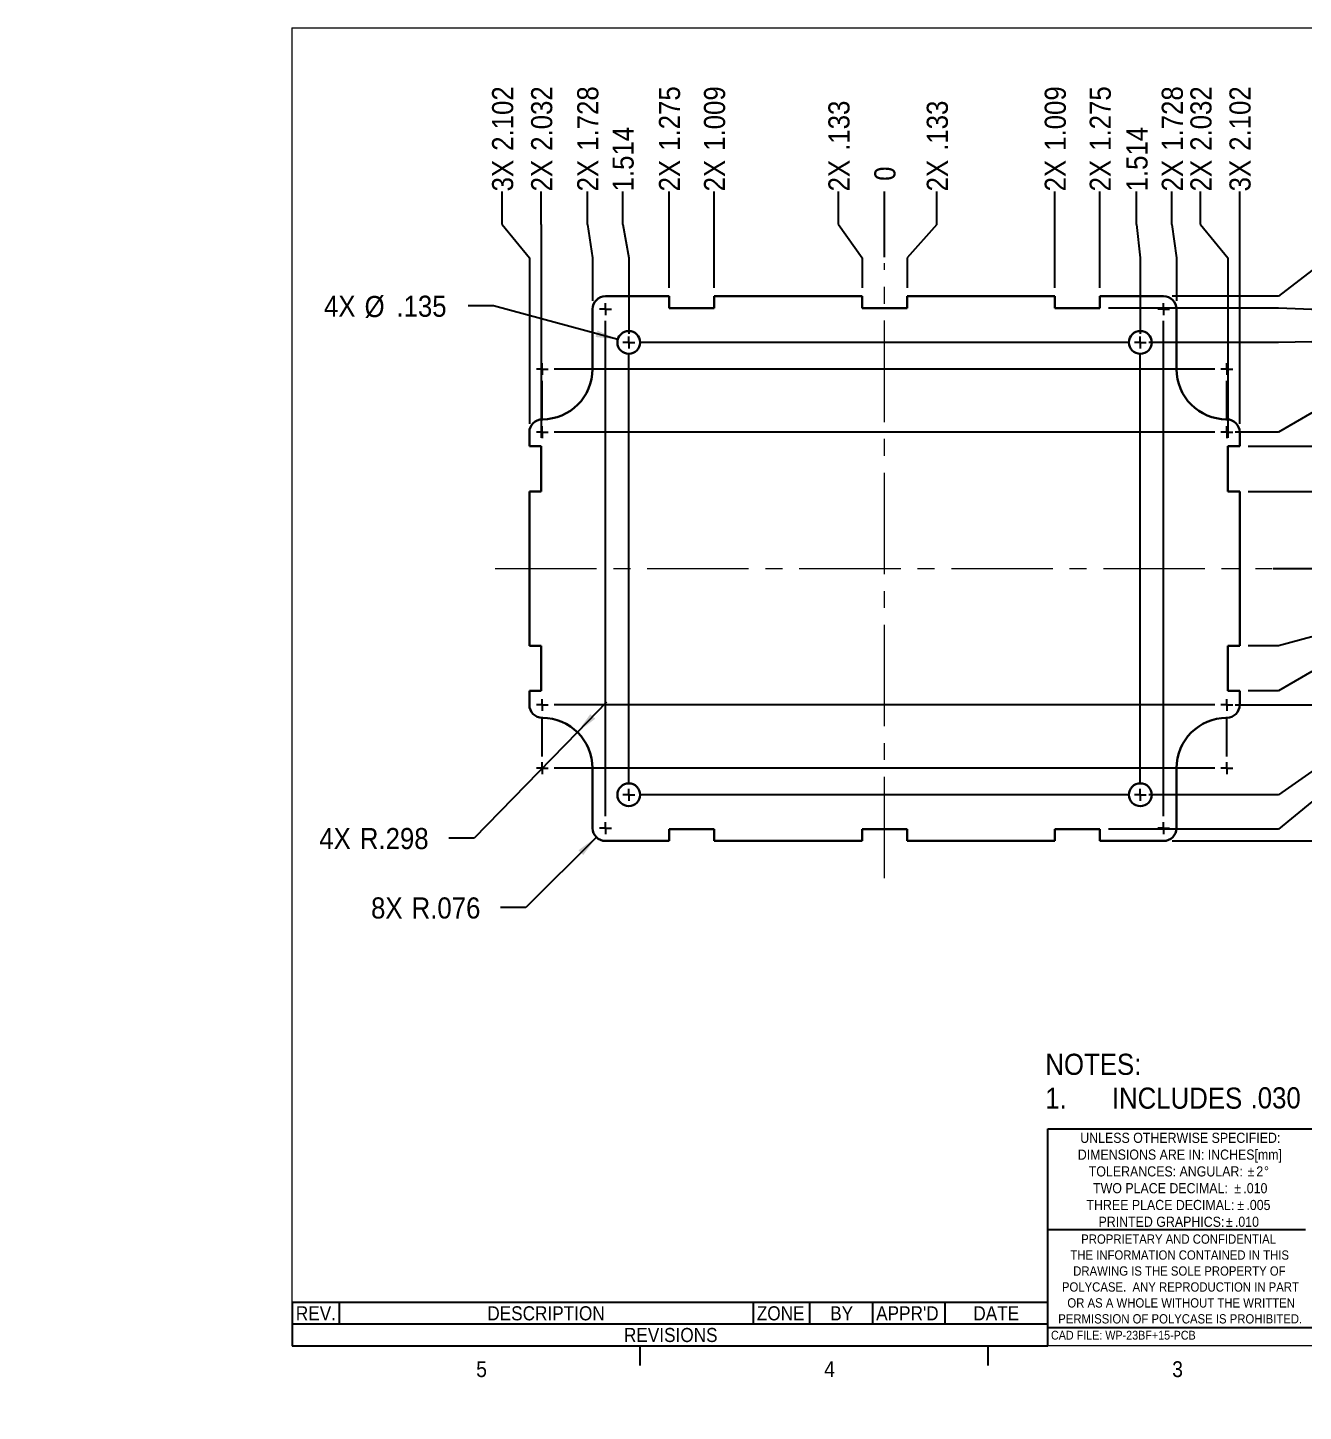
# Model space of a CAD drawing. Header units: inches. Extents: x -1.2 to 10.8, y 0 to 8.2.
# Drawn here: x -1.23 to 6.32, y 0 to 8.19 of the extents above; entities that cross this region are included whole.
import ezdxf

# ---------------------------------------------------------------- set-up
doc = ezdxf.new("R2010")
doc.units = ezdxf.units.IN
doc.header["$MEASUREMENT"] = 0
doc.linetypes.add('SLD-Center', pattern=[0.75, 0.6, -0.05, 0.05, -0.05])
doc.linetypes.add('SLD-Solid', pattern=[0])
doc.layers.add('FORMAT', color=7, linetype='SLD-Solid')
doc.layers.add('SLD-0', color=7, linetype='SLD-Solid')
doc.styles.add('SLDTEXTSTYLE1', font='GOTHIC.TTF', dxfattribs={"width": 0.913})
doc.dimstyles.new('SLDDIMSTYLE0', dxfattribs={"dimtxt": 0.125, "dimasz": 0.13, "dimexe": 0, "dimexo": 0.0625, "dimgap": 0.03125, "dimtad": 0, "dimtih": 1, "dimtoh": 1, "dimdec": 0, "dimrnd": 1e-09, "dimzin": 12, "dimdsep": 46, "dimtxsty": 'SLDTEXTSTYLE1', "dimblk1": 'NONE', "dimblk2": 'NONE', "dimsah": 1, "dimcen": 0.09, "dimadec": 0, "dimazin": 3, "dimtfac": 1, "dimtdec": 0, "dimtofl": 0, "dimtmove": 0, "dimatfit": 3, "dimldrblk": 'NONE', "dimfxl": 0, "dimfrac": 2, "dimtolj": 1, "dimtzin": 12, "dimarcsym": 0})
doc.dimstyles.new('SLDDIMSTYLE1', dxfattribs={"dimtxt": 0.125, "dimasz": 0.13, "dimexe": 0, "dimexo": 0.0625, "dimgap": 0.03125, "dimtad": 0, "dimtih": 1, "dimtoh": 1, "dimdec": 3, "dimrnd": 1e-09, "dimzin": 12, "dimdsep": 46, "dimtxsty": 'SLDTEXTSTYLE1', "dimblk1": 'NONE', "dimblk2": 'NONE', "dimsah": 1, "dimcen": 0.09, "dimadec": 0, "dimazin": 3, "dimtfac": 1, "dimtdec": 3, "dimtofl": 0, "dimtmove": 0, "dimatfit": 3, "dimldrblk": 'NONE', "dimfxl": 0, "dimfrac": 2, "dimtolj": 1, "dimtzin": 12, "dimarcsym": 0})
doc.dimstyles.new('SLDDIMSTYLE2', dxfattribs={"dimtxt": 0.125, "dimasz": 0.13, "dimexe": 0, "dimexo": 0.0625, "dimgap": 0.03125, "dimtad": 0, "dimtih": 1, "dimtoh": 1, "dimdec": 3, "dimrnd": 1e-09, "dimzin": 12, "dimdsep": 46, "dimtxsty": 'SLDTEXTSTYLE1', "dimsah": 1, "dimcen": 0, "dimadec": 0, "dimazin": 3, "dimtfac": 1, "dimtdec": 3, "dimtofl": 0, "dimtmove": 0, "dimatfit": 3, "dimfxl": 0, "dimfrac": 2, "dimtolj": 1, "dimtzin": 12, "dimarcsym": 0})
doc.dimstyles.new('SLDDIMSTYLE3', dxfattribs={"dimtxt": 0.125, "dimasz": 0.13, "dimexe": 0, "dimexo": 0.0625, "dimgap": 0.03125, "dimtad": 0, "dimtih": 1, "dimtoh": 1, "dimdec": 3, "dimrnd": 1e-09, "dimzin": 12, "dimdsep": 46, "dimtxsty": 'SLDTEXTSTYLE1', "dimsah": 1, "dimcen": 0, "dimadec": 0, "dimazin": 3, "dimtfac": 1, "dimtdec": 3, "dimtofl": 0, "dimtmove": 0, "dimatfit": 3, "dimfxl": 0, "dimfrac": 2, "dimtolj": 1, "dimtzin": 12, "dimarcsym": 0})
doc.dimstyles.new('SLDDIMSTYLE4', dxfattribs={"dimtxt": 0.125, "dimasz": 0.13, "dimexe": 0, "dimexo": 0.0625, "dimgap": 0.03125, "dimtad": 0, "dimtih": 1, "dimtoh": 1, "dimdec": 3, "dimrnd": 1e-09, "dimzin": 12, "dimdsep": 46, "dimtxsty": 'SLDTEXTSTYLE1', "dimsah": 1, "dimcen": 0, "dimadec": 0, "dimazin": 3, "dimtfac": 1, "dimtdec": 3, "dimtofl": 0, "dimtmove": 1, "dimatfit": 3, "dimfxl": 0, "dimfrac": 2, "dimtolj": 1, "dimtzin": 12, "dimarcsym": 0})

# ---------------------------------------------------------------- blocks, each defined once
blk = doc.blocks.new('SW_NOTE_1')
at = {"layer": 'SLD-0', "color": 0, "char_height": 0.125, "attachment_point": 1, "style": 'SLDTEXTSTYLE1'}
for s, insert in [('NOTES:  ', (0, 0.1597)), ('1.', (0, -0.0407)), ('INCLUDES', (0.3937, -0.0407)), (' .030 ', (1.1725, -0.0388)), ('CLEARANCE FROM INTERIOR OF WP-23BF*15', (1.5881, -0.0407))]:
    blk.add_mtext(s, dxfattribs=dict(at, insert=insert))
blk = doc.blocks.new('SW_NOTE_2')
at = {"layer": 'FORMAT', "color": 0, "char_height": 0.055, "attachment_point": 2, "style": 'SLDTEXTSTYLE1'}
for s, insert in [('PROPRIETARY AND CONFIDENTIAL', (0.5827, 0.0703)), ('THE INFORMATION CONTAINED IN THIS', (0.5892, -0.0241)), ('DRAWING IS THE SOLE PROPERTY OF', (0.5875, -0.1185)), ('POLYCASE.  ANY REPRODUCTION IN PART ', (0.5935, -0.2129)), ('OR AS A WHOLE WITHOUT THE WRITTEN ', (0.5977, -0.3072)), ('PERMISSION OF POLYCASE IS PROHIBITED.', (0.5923, -0.4016))]:
    blk.add_mtext(s, dxfattribs=dict(at, insert=insert))
blk = doc.blocks.new('SW_NOTE_4')
at = {"layer": 'FORMAT', "color": 0, "char_height": 0.06, "attachment_point": 2, "style": 'SLDTEXTSTYLE1'}
for s, insert in [('UNLESS OTHERWISE SPECIFIED:', (0.5672, 0.0766)), ('DIMENSIONS ARE IN: INCHES[mm]', (0.5648, -0.0227)), ('TOLERANCES: ANGULAR: ', (0.4813, -0.1221)), ('%%p', (0.9859, -0.1221)), ('2', (1.0375, -0.1221)), ('%%d', (1.0774, -0.1221)), ('TWO PLACE DECIMAL: ', (0.4497, -0.2215)), ('%%p', (0.9066, -0.2215)), ('.010', (1.0116, -0.2215)), ('THREE PLACE DECIMAL: ', (0.4493, -0.3208)), ('.005', (1.0297, -0.3208)), ('%%p', (0.9248, -0.3208)), ('PRINTED GRAPHICS: ', (0.4556, -0.4202)), ('%%p', (0.8567, -0.4202)), ('.010', (0.9616, -0.4202))]:
    blk.add_mtext(s, dxfattribs=dict(at, insert=insert))
blk = doc.blocks.new('SW_TABLEANNOTATION_0')
at = {"layer": 'SLD-0', "color": 0}
for p, q in [((0, 0), (0, -0.2566)), ((4.4719, 0), (0, 0)), ((0.2775, 0), (0.2775, -0.1269)), ((2.7288, 0), (2.7288, -0.1269)), ((3.0624, 0), (3.0624, -0.1269)), ((3.4352, 0), (3.4352, -0.1269)), ((3.8628, 0), (3.8628, -0.1269)), ((4.4719, -0.2566), (4.4719, 0)), ((0, -0.1269), (4.4719, -0.1269)), ((0, -0.2566), (4.4719, -0.2566))]:
    blk.add_line(p, q, dxfattribs=at)
at = {"layer": 'SLD-0', "color": 0, "attachment_point": 1, "style": 'SLDTEXTSTYLE1'}
for s, insert, char_height in [('REV.', (0.0209, -0.023), 0.08333), ('DESCRIPTION', (1.1543, -0.023), 0.083333), ('ZONE', (2.7497, -0.023), 0.08333), ('BY', (3.1841, -0.023), 0.08333), ("APPR'D", (3.4561, -0.023), 0.08333), ('DATE', (4.0314, -0.023), 0.08333), ('REVISIONS', (1.9634, -0.1513), 0.08333)]:
    blk.add_mtext(s, dxfattribs=dict(at, insert=insert, char_height=char_height))
blk = doc.blocks.new('*D11')
at = {"layer": 'SLD-0'}
blk.add_line((3.8392, 6.834), (3.8392, 7.2232), dxfattribs=at)
at = {"layer": 'SLD-0', "insert": (3.7788, 7.2857), "char_height": 0.125, "attachment_point": 1, "rotation": 90, "style": 'SLDTEXTSTYLE1'}
blk.add_mtext('0', dxfattribs=at)
blk = doc.blocks.new('_NONE')
blk = doc.blocks.new('*D12')
at = {"layer": 'SLD-0'}
for p, q in [((5.3315, 7.0264), (5.3315, 7.2232)), ((5.3315, 7.0264), (5.3532, 6.8295)), ((5.3532, 6.8295), (5.3532, 6.3794))]:
    blk.add_line(p, q, dxfattribs=at)
at = {"layer": 'SLD-0', "insert": (5.2711, 7.2232, -0.0273), "char_height": 0.125, "attachment_point": 1, "rotation": 90, "style": 'SLDTEXTSTYLE1'}
blk.add_mtext('1.514', dxfattribs=at)
blk = doc.blocks.new('*D13')
at = {"layer": 'SLD-0'}
for p, q in [((2.2895, 7.0264), (2.2895, 7.2232)), ((2.2895, 7.0264), (2.3253, 6.8295)), ((2.3253, 6.8295), (2.3253, 6.3794))]:
    blk.add_line(p, q, dxfattribs=at)
at = {"layer": 'SLD-0', "insert": (2.2291, 7.2232, -0.0273), "char_height": 0.125, "attachment_point": 1, "rotation": 90, "style": 'SLDTEXTSTYLE1'}
blk.add_mtext('1.514', dxfattribs=at)
blk = doc.blocks.new('*D14')
at = {"layer": 'SLD-0'}
for p, q in [((1.5764, 7.0264), (1.5764, 7.2232)), ((1.5764, 7.0264), (1.7371, 6.8295)), ((1.7371, 6.8295), (1.7371, 5.848))]:
    blk.add_line(p, q, dxfattribs=at)
at = {"layer": 'SLD-0', "char_height": 0.125, "attachment_point": 1, "rotation": 90, "style": 'SLDTEXTSTYLE1'}
for s, insert in [('2.102', (1.5159, 7.4633, -0.0273)), ('3X ', (1.5159, 7.2232, -0.0273))]:
    blk.add_mtext(s, dxfattribs=dict(at, insert=insert))
blk = doc.blocks.new('*D15')
at = {"layer": 'SLD-0'}
for p, q in [((1.8076, 7.0264), (1.8076, 7.2232)), ((1.8076, 7.0264), (1.8074, 6.8295)), ((1.8074, 6.8295), (1.8074, 5.7647))]:
    blk.add_line(p, q, dxfattribs=at)
at = {"layer": 'SLD-0', "char_height": 0.125, "attachment_point": 1, "rotation": 90, "style": 'SLDTEXTSTYLE1'}
for s, insert in [('2.032', (1.7471, 7.4633, -0.0273)), ('2X ', (1.7471, 7.2232, -0.0273))]:
    blk.add_mtext(s, dxfattribs=dict(at, insert=insert))
blk = doc.blocks.new('*D16')
at = {"layer": 'SLD-0'}
for p, q in [((2.0805, 7.0264), (2.0805, 7.2232)), ((2.0805, 7.0264), (2.1111, 6.8295)), ((2.1111, 6.8295), (2.1111, 6.5764))]:
    blk.add_line(p, q, dxfattribs=at)
at = {"layer": 'SLD-0', "char_height": 0.125, "attachment_point": 1, "rotation": 90, "style": 'SLDTEXTSTYLE1'}
for s, insert in [('1.728', (2.0201, 7.4633, -0.0273)), ('2X ', (2.0201, 7.2232, -0.0273))]:
    blk.add_mtext(s, dxfattribs=dict(at, insert=insert))
blk = doc.blocks.new('*D17')
at = {"layer": 'SLD-0'}
blk.add_line((2.5643, 6.6526), (2.5643, 7.2232), dxfattribs=at)
at = {"layer": 'SLD-0', "char_height": 0.125, "attachment_point": 1, "rotation": 90, "style": 'SLDTEXTSTYLE1'}
for s, insert in [('1.275', (2.5038, 7.4633, -0.0273)), ('2X ', (2.5038, 7.2232, -0.0273))]:
    blk.add_mtext(s, dxfattribs=dict(at, insert=insert))
blk = doc.blocks.new('*D18')
at = {"layer": 'SLD-0'}
blk.add_line((2.8307, 6.6526), (2.8307, 7.2232), dxfattribs=at)
at = {"layer": 'SLD-0', "char_height": 0.125, "attachment_point": 1, "rotation": 90, "style": 'SLDTEXTSTYLE1'}
for s, insert in [('1.009', (2.7703, 7.4633, -0.0273)), ('2X ', (2.7703, 7.2232, -0.0273))]:
    blk.add_mtext(s, dxfattribs=dict(at, insert=insert))
blk = doc.blocks.new('*D19')
at = {"layer": 'SLD-0'}
for p, q in [((3.5674, 7.0264), (3.5674, 7.2232)), ((3.5674, 7.0264), (3.706, 6.8295)), ((3.706, 6.8295), (3.706, 6.6526))]:
    blk.add_line(p, q, dxfattribs=at)
at = {"layer": 'SLD-0', "char_height": 0.125, "attachment_point": 1, "rotation": 90, "style": 'SLDTEXTSTYLE1'}
for s, insert in [('.133', (3.5069, 7.4633, -0.0273)), ('2X ', (3.5069, 7.2232, -0.0273))]:
    blk.add_mtext(s, dxfattribs=dict(at, insert=insert))
blk = doc.blocks.new('*D20')
at = {"layer": 'SLD-0'}
for p, q in [((4.1495, 7.0264), (4.1495, 7.2232)), ((4.1495, 7.0264), (3.9725, 6.8295)), ((3.9725, 6.8295), (3.9725, 6.6526))]:
    blk.add_line(p, q, dxfattribs=at)
at = {"layer": 'SLD-0', "char_height": 0.125, "attachment_point": 1, "rotation": 90, "style": 'SLDTEXTSTYLE1'}
for s, insert in [('.133', (4.0891, 7.4633, -0.0273)), ('2X ', (4.0891, 7.2232, -0.0273))]:
    blk.add_mtext(s, dxfattribs=dict(at, insert=insert))
blk = doc.blocks.new('*D21')
at = {"layer": 'SLD-0'}
blk.add_line((4.8477, 6.6526), (4.8477, 7.2232), dxfattribs=at)
at = {"layer": 'SLD-0', "char_height": 0.125, "attachment_point": 1, "rotation": 90, "style": 'SLDTEXTSTYLE1'}
for s, insert in [('1.009', (4.7873, 7.4633, -0.0273)), ('2X ', (4.7873, 7.2232, -0.0273))]:
    blk.add_mtext(s, dxfattribs=dict(at, insert=insert))
blk = doc.blocks.new('*D22')
at = {"layer": 'SLD-0'}
blk.add_line((5.1142, 6.6526), (5.1142, 7.2232), dxfattribs=at)
at = {"layer": 'SLD-0', "char_height": 0.125, "attachment_point": 1, "rotation": 90, "style": 'SLDTEXTSTYLE1'}
for s, insert in [('1.275', (5.0537, 7.4633, -0.0273)), ('2X ', (5.0537, 7.2232, -0.0273))]:
    blk.add_mtext(s, dxfattribs=dict(at, insert=insert))
blk = doc.blocks.new('*D23')
at = {"layer": 'SLD-0'}
for p, q in [((5.5405, 7.0264), (5.5405, 7.2232)), ((5.5405, 7.0264), (5.5674, 6.8295)), ((5.5674, 6.8295), (5.5674, 6.5764))]:
    blk.add_line(p, q, dxfattribs=at)
at = {"layer": 'SLD-0', "char_height": 0.125, "attachment_point": 1, "rotation": 90, "style": 'SLDTEXTSTYLE1'}
for s, insert in [('1.728', (5.4801, 7.4633, -0.0273)), ('2X ', (5.4801, 7.2232, -0.0273))]:
    blk.add_mtext(s, dxfattribs=dict(at, insert=insert))
blk = doc.blocks.new('*D24')
at = {"layer": 'SLD-0'}
blk.add_line((5.9414, 5.848), (5.9414, 7.2232), dxfattribs=at)
at = {"layer": 'SLD-0', "char_height": 0.125, "attachment_point": 1, "rotation": 90, "style": 'SLDTEXTSTYLE1'}
for s, insert in [('2.102', (5.8809, 7.4633, -0.0273)), ('3X ', (5.8809, 7.2232, -0.0273))]:
    blk.add_mtext(s, dxfattribs=dict(at, insert=insert))
blk = doc.blocks.new('*D25')
at = {"layer": 'SLD-0'}
for p, q in [((5.7102, 7.0264), (5.7102, 7.2232)), ((5.7102, 7.0264), (5.871, 6.8295)), ((5.871, 6.8295), (5.871, 5.7647))]:
    blk.add_line(p, q, dxfattribs=at)
at = {"layer": 'SLD-0', "char_height": 0.125, "attachment_point": 1, "rotation": 90, "style": 'SLDTEXTSTYLE1'}
for s, insert in [('2.032', (5.6497, 7.4633, -0.0273)), ('2X ', (5.6497, 7.2232, -0.0273))]:
    blk.add_mtext(s, dxfattribs=dict(at, insert=insert))
blk = doc.blocks.new('*D26')
at = {"layer": 'SLD-0'}
blk.add_line((6.1397, 4.9909), (6.5645, 4.9909), dxfattribs=at)
at = {"layer": 'SLD-0', "insert": (6.627, 5.0514), "char_height": 0.125, "attachment_point": 1, "style": 'SLDTEXTSTYLE1'}
blk.add_mtext('0', dxfattribs=at)
blk = doc.blocks.new('*D27')
at = {"layer": 'SLD-0'}
for p, q in [((6.3677, 3.7896), (6.1708, 3.6525)), ((6.3677, 3.7896), (6.5645, 3.7896)), ((6.1708, 3.6525), (5.4032, 3.6525))]:
    blk.add_line(p, q, dxfattribs=at)
at = {"layer": 'SLD-0', "insert": (6.5645, 3.85, -0.0273), "char_height": 0.125, "attachment_point": 1, "style": 'SLDTEXTSTYLE1'}
blk.add_mtext('1.338', dxfattribs=at)
blk = doc.blocks.new('*D28')
at = {"layer": 'SLD-0'}
for p, q in [((6.1708, 6.3294), (5.4032, 6.3294)), ((6.3677, 6.3336), (6.1708, 6.3294)), ((6.3677, 6.3336), (6.5645, 6.3336))]:
    blk.add_line(p, q, dxfattribs=at)
at = {"layer": 'SLD-0', "insert": (6.5645, 6.3941, -0.0273), "char_height": 0.125, "attachment_point": 1, "style": 'SLDTEXTSTYLE1'}
blk.add_mtext('1.338', dxfattribs=at)
blk = doc.blocks.new('*D29')
at = {"layer": 'SLD-0'}
blk.add_line((5.5412, 3.3793), (6.5645, 3.3793), dxfattribs=at)
at = {"layer": 'SLD-0', "char_height": 0.125, "attachment_point": 1, "style": 'SLDTEXTSTYLE1'}
for s, insert in [('4X ', (6.5645, 3.4397, -0.0273)), ('1.612', (6.8046, 3.4397, -0.0273))]:
    blk.add_mtext(s, dxfattribs=dict(at, insert=insert))
blk = doc.blocks.new('*D30')
at = {"layer": 'SLD-0'}
for p, q in [((6.3677, 3.6105), (6.1708, 3.4496)), ((6.3677, 3.6105), (6.5645, 3.6105)), ((6.1708, 3.4496), (5.1642, 3.4496))]:
    blk.add_line(p, q, dxfattribs=at)
at = {"layer": 'SLD-0', "char_height": 0.125, "attachment_point": 1, "style": 'SLDTEXTSTYLE1'}
for s, insert in [('3X ', (6.5645, 3.6709, -0.0273)), ('1.541', (6.8046, 3.6709, -0.0273))]:
    blk.add_mtext(s, dxfattribs=dict(at, insert=insert))
blk = doc.blocks.new('*D31')
at = {"layer": 'SLD-0'}
blk.add_line((5.9152, 4.1839), (6.5645, 4.1839), dxfattribs=at)
at = {"layer": 'SLD-0', "insert": (6.5645, 4.2444, -0.0273), "char_height": 0.125, "attachment_point": 1, "style": 'SLDTEXTSTYLE1'}
blk.add_mtext('.807', dxfattribs=at)
blk = doc.blocks.new('*D32')
at = {"layer": 'SLD-0'}
for p, q in [((6.3677, 5.9125), (6.1708, 5.798)), ((6.3677, 5.9125), (6.5645, 5.9125)), ((6.1708, 5.798), (5.9152, 5.798))]:
    blk.add_line(p, q, dxfattribs=at)
at = {"layer": 'SLD-0', "insert": (6.5645, 5.9729, -0.0273), "char_height": 0.125, "attachment_point": 1, "style": 'SLDTEXTSTYLE1'}
blk.add_mtext('.807', dxfattribs=at)
blk = doc.blocks.new('*D33')
at = {"layer": 'SLD-0'}
for p, q in [((6.3677, 4.3817), (6.1708, 4.2672)), ((6.3677, 4.3817), (6.5645, 4.3817)), ((6.1708, 4.2672), (5.9914, 4.2672))]:
    blk.add_line(p, q, dxfattribs=at)
at = {"layer": 'SLD-0', "char_height": 0.125, "attachment_point": 1, "style": 'SLDTEXTSTYLE1'}
for s, insert in [('2X ', (6.5645, 4.4422, -0.0273)), ('.724', (6.8046, 4.4422, -0.0273))]:
    blk.add_mtext(s, dxfattribs=dict(at, insert=insert))
blk = doc.blocks.new('*D34')
at = {"layer": 'SLD-0'}
for p, q in [((6.3677, 4.5864), (6.1708, 4.5337)), ((6.3677, 4.5864), (6.5645, 4.5864)), ((6.1708, 4.5337), (5.9914, 4.5337))]:
    blk.add_line(p, q, dxfattribs=at)
at = {"layer": 'SLD-0', "char_height": 0.125, "attachment_point": 1, "style": 'SLDTEXTSTYLE1'}
for s, insert in [('2X ', (6.5645, 4.6469, -0.0273)), ('.457', (6.8046, 4.6469, -0.0273))]:
    blk.add_mtext(s, dxfattribs=dict(at, insert=insert))
blk = doc.blocks.new('*D35')
at = {"layer": 'SLD-0'}
blk.add_line((5.9914, 5.4482), (6.5645, 5.4482), dxfattribs=at)
at = {"layer": 'SLD-0', "char_height": 0.125, "attachment_point": 1, "style": 'SLDTEXTSTYLE1'}
for s, insert in [('2X ', (6.5645, 5.5087, -0.0273)), ('.457', (6.8046, 5.5087, -0.0273))]:
    blk.add_mtext(s, dxfattribs=dict(at, insert=insert))
blk = doc.blocks.new('*D36')
at = {"layer": 'SLD-0'}
blk.add_line((5.9914, 5.7147), (6.5645, 5.7147), dxfattribs=at)
at = {"layer": 'SLD-0', "char_height": 0.125, "attachment_point": 1, "style": 'SLDTEXTSTYLE1'}
for s, insert in [('2X ', (6.5645, 5.7751, -0.0273)), ('.724', (6.8046, 5.7751, -0.0273))]:
    blk.add_mtext(s, dxfattribs=dict(at, insert=insert))
blk = doc.blocks.new('*D37')
at = {"layer": 'SLD-0'}
for p, q in [((6.3677, 6.755), (6.1708, 6.6026)), ((6.3677, 6.755), (6.5645, 6.755)), ((6.1708, 6.6026), (5.5412, 6.6026))]:
    blk.add_line(p, q, dxfattribs=at)
at = {"layer": 'SLD-0', "char_height": 0.125, "attachment_point": 1, "style": 'SLDTEXTSTYLE1'}
for s, insert in [('4X ', (6.5645, 6.8155, -0.0273)), ('1.612', (6.8046, 6.8155, -0.0273))]:
    blk.add_mtext(s, dxfattribs=dict(at, insert=insert))
blk = doc.blocks.new('*D38')
at = {"layer": 'SLD-0'}
for p, q in [((6.1708, 6.5323), (5.1642, 6.5323)), ((6.3677, 6.5239), (6.1708, 6.5323)), ((6.3677, 6.5239), (6.5645, 6.5239))]:
    blk.add_line(p, q, dxfattribs=at)
at = {"layer": 'SLD-0', "char_height": 0.125, "attachment_point": 1, "style": 'SLDTEXTSTYLE1'}
for s, insert in [('3X ', (6.5645, 6.5843, -0.0273)), ('1.541', (6.8046, 6.5843, -0.0273))]:
    blk.add_mtext(s, dxfattribs=dict(at, insert=insert))
blk = doc.blocks.new('*D39')
at = {"layer": 'SLD-0'}
for p, q in [((1.5245, 6.5452), (1.3745, 6.5452)), ((2.2601, 6.3469), (1.5245, 6.5452))]:
    blk.add_line(p, q, dxfattribs=at)
blk.add_solid([(2.2601, 6.3469), (2.1398, 6.4001), (2.1294, 6.3615)], dxfattribs=at)
at = {"layer": 'SLD-0', "char_height": 0.125, "attachment_point": 1, "style": 'SLDTEXTSTYLE1'}
for s, insert in [('4X ', (0.5211, 6.6062, -0.0273)), ('%%c', (0.7612, 6.6043, -0.0273)), ('.135', (0.9497, 6.6062, -0.0273))]:
    blk.add_mtext(s, dxfattribs=dict(at, insert=insert))
blk = doc.blocks.new('*D40')
at = {"layer": 'SLD-0'}
for p, q in [((2.1333, 3.4016), (1.7157, 2.9848)), ((1.7157, 2.9848), (1.5657, 2.9848))]:
    blk.add_line(p, q, dxfattribs=at)
blk.add_solid([(2.1333, 3.4016), (2.0272, 3.324), (2.0554, 3.2956)], dxfattribs=at)
at = {"layer": 'SLD-0', "char_height": 0.125, "attachment_point": 1, "style": 'SLDTEXTSTYLE1'}
for s, insert in [('8X ', (0.7996, 3.0452, -0.0273)), ('R.076', (1.0397, 3.0452, -0.0273))]:
    blk.add_mtext(s, dxfattribs=dict(at, insert=insert))
blk = doc.blocks.new('*D41')
at = {"layer": 'SLD-0'}
for p, q in [((2.0211, 4.0232), (2.1957, 4.2022)), ((2.0211, 4.0232), (1.4093, 3.3956)), ((1.4093, 3.3956), (1.2593, 3.3956))]:
    blk.add_line(p, q, dxfattribs=at)
blk.add_solid([(2.0211, 4.0232), (2.1262, 4.1023), (2.0976, 4.1302)], dxfattribs=at)
at = {"layer": 'SLD-0', "char_height": 0.125, "attachment_point": 1, "style": 'SLDTEXTSTYLE1'}
for s, insert in [('4X ', (0.4932, 3.4561, -0.0273)), ('R.298', (0.7333, 3.4561, -0.0273))]:
    blk.add_mtext(s, dxfattribs=dict(at, insert=insert))
blk = doc.blocks.new('SW_CENTERMARKSYMBOL_0')
at = {"layer": 'SLD-0', "color": 0}
for p, q in [((-0.138, 2.8739), (-0.173, 2.8739)), ((-0.138, 2.8739), (-0.138, 2.9089)), ((-0.138, 2.8739), (-0.138, 2.8389)), ((-0.138, 2.8739), (-0.103, 2.8739)), ((3.166, 2.8739), (3.131, 2.8739)), ((3.166, 2.8739), (3.166, 2.9089)), ((3.166, 2.8739), (3.166, 2.8389)), ((3.166, 2.8739), (3.201, 2.8739)), ((-0.138, -0.1271), (-0.138, 2.8039)), ((3.166, -0.1271), (3.166, 2.8039)), ((0, 2.6769), (0, 2.7119)), ((3.0279, 2.6769), (3.0279, 2.7119)), ((0, 2.6769), (-0.035, 2.6769)), ((0, 2.6769), (0, 2.6419)), ((0, 2.6769), (0.035, 2.6769)), ((2.9579, 2.6769), (0.07, 2.6769)), ((3.0279, 2.6769), (2.9929, 2.6769)), ((3.0279, 2.6769), (3.0279, 2.6419)), ((3.0279, 2.6769), (3.0629, 2.6769)), ((-0.512, 2.5195), (-0.512, 2.5545)), ((0, 0.07), (0, 2.6069)), ((3.0279, 0.07), (3.0279, 2.6069)), ((3.54, 2.5195), (3.54, 2.5545)), ((-0.512, 2.5195), (-0.547, 2.5195)), ((-0.512, 2.5195), (-0.512, 2.4845)), ((-0.512, 2.5195), (-0.477, 2.5195)), ((3.47, 2.5195), (-0.442, 2.5195)), ((3.54, 2.5195), (3.505, 2.5195)), ((3.54, 2.5195), (3.54, 2.4845)), ((3.54, 2.5195), (3.575, 2.5195)), ((-0.512, 2.2155), (-0.512, 2.4495)), ((3.54, 2.2155), (3.54, 2.4495)), ((-0.512, 2.1455), (-0.547, 2.1455)), ((-0.512, 2.1455), (-0.512, 2.1805)), ((-0.512, 2.1455), (-0.512, 2.1105)), ((-0.512, 2.1455), (-0.477, 2.1455)), ((3.47, 2.1455), (-0.442, 2.1455)), ((3.54, 2.1455), (3.505, 2.1455)), ((3.54, 2.1455), (3.54, 2.1805)), ((3.54, 2.1455), (3.54, 2.1105)), ((3.54, 2.1455), (3.575, 2.1455)), ((-0.512, 0.5314), (-0.547, 0.5314)), ((-0.512, 0.5314), (-0.512, 0.5664)), ((-0.512, 0.5314), (-0.512, 0.4964)), ((-0.512, 0.5314), (-0.477, 0.5314)), ((3.47, 0.5314), (-0.442, 0.5314)), ((3.54, 0.5314), (3.505, 0.5314)), ((3.54, 0.5314), (3.54, 0.5664)), ((3.54, 0.5314), (3.54, 0.4964)), ((3.54, 0.5314), (3.575, 0.5314)), ((-0.512, 0.2274), (-0.512, 0.4614)), ((3.54, 0.2274), (3.54, 0.4614)), ((-0.512, 0.1574), (-0.512, 0.1924)), ((3.54, 0.1574), (3.54, 0.1924)), ((-0.512, 0.1574), (-0.547, 0.1574)), ((-0.512, 0.1574), (-0.512, 0.1224)), ((-0.512, 0.1574), (-0.477, 0.1574)), ((3.47, 0.1574), (-0.442, 0.1574)), ((3.54, 0.1574), (3.505, 0.1574)), ((3.54, 0.1574), (3.54, 0.1224)), ((3.54, 0.1574), (3.575, 0.1574)), ((0, 0), (-0.035, 0)), ((0, 0), (0, 0.035)), ((0, 0), (0, -0.035)), ((0, 0), (0.035, 0)), ((2.9579, 0), (0.07, 0)), ((3.0279, 0), (2.9929, 0)), ((3.0279, 0), (3.0279, 0.035)), ((3.0279, 0), (3.0279, -0.035)), ((3.0279, 0), (3.0629, 0)), ((-0.138, -0.1971), (-0.138, -0.1621)), ((3.166, -0.1971), (3.166, -0.1621)), ((-0.138, -0.1971), (-0.173, -0.1971)), ((-0.138, -0.1971), (-0.138, -0.2321)), ((-0.138, -0.1971), (-0.103, -0.1971)), ((3.166, -0.1971), (3.131, -0.1971)), ((3.166, -0.1971), (3.166, -0.2321)), ((3.166, -0.1971), (3.201, -0.1971))]:
    blk.add_line(p, q, dxfattribs=at)

msp = doc.modelspace()

# ---------------------------------------------------------------- linework, layer by layer
at = {"color": 7, "linetype": 'SLD-Solid', "lineweight": 30}
for p, q in [((2.5643, 6.6026), (2.1872, 6.6026)), ((2.5643, 6.5323), (2.5643, 6.6026)), ((2.8307, 6.6026), (2.8307, 6.5323)), ((3.706, 6.6026), (2.8307, 6.6026)), ((3.706, 6.5323), (3.706, 6.6026)), ((3.9725, 6.6026), (3.9725, 6.5323)), ((4.8477, 6.6026), (3.9725, 6.6026)), ((4.8477, 6.5323), (4.8477, 6.6026)), ((5.1142, 6.6026), (5.1142, 6.5323)), ((5.4912, 6.6026), (5.1142, 6.6026)), ((2.1111, 6.5264), (2.1111, 6.172)), ((2.8307, 6.5323), (2.5643, 6.5323)), ((3.9725, 6.5323), (3.706, 6.5323)), ((5.1142, 6.5323), (4.8477, 6.5323)), ((5.5674, 6.172), (5.5674, 6.5264)), ((1.7371, 5.798), (1.7371, 5.7147)), ((5.9414, 5.7147), (5.9414, 5.798)), ((1.7371, 5.7147), (1.8074, 5.7147)), ((1.8074, 5.7147), (1.8074, 5.4482)), ((5.871, 5.7147), (5.9414, 5.7147)), ((5.871, 5.4482), (5.871, 5.7147)), ((1.7371, 5.4482), (1.7371, 4.5337)), ((1.8074, 5.4482), (1.7371, 5.4482)), ((5.9414, 5.4482), (5.871, 5.4482)), ((5.9414, 4.5337), (5.9414, 5.4482)), ((1.7371, 4.5337), (1.8074, 4.5337)), ((1.8074, 4.5337), (1.8074, 4.2672)), ((5.871, 4.5337), (5.9414, 4.5337)), ((5.871, 4.2672), (5.871, 4.5337)), ((1.7371, 4.2672), (1.7371, 4.1839)), ((1.8074, 4.2672), (1.7371, 4.2672)), ((5.9414, 4.2672), (5.871, 4.2672)), ((5.9414, 4.1839), (5.9414, 4.2672)), ((2.1111, 3.8099), (2.1111, 3.4554)), ((5.5674, 3.4554), (5.5674, 3.8099)), ((2.5643, 3.4496), (2.8307, 3.4496)), ((2.5643, 3.3793), (2.5643, 3.4496)), ((2.8307, 3.4496), (2.8307, 3.3793)), ((3.706, 3.4496), (3.9725, 3.4496)), ((3.706, 3.3793), (3.706, 3.4496)), ((3.9725, 3.4496), (3.9725, 3.3793)), ((4.8477, 3.4496), (5.1142, 3.4496)), ((4.8477, 3.3793), (4.8477, 3.4496)), ((5.1142, 3.4496), (5.1142, 3.3793)), ((2.1872, 3.3793), (2.5643, 3.3793)), ((2.8307, 3.3793), (3.706, 3.3793)), ((3.9725, 3.3793), (4.8477, 3.3793)), ((5.1142, 3.3793), (5.4912, 3.3793))]:
    msp.add_line(p, q, dxfattribs=at)
for centre in [(2.3253, 6.3294), (5.3532, 6.3294), (2.3253, 3.6525), (5.3532, 3.6525)]:
    msp.add_circle(centre, 0.0675, dxfattribs=at)
for centre, radius, start, end in [((2.1872, 6.5264), 0.0762, 90, 180), ((5.4912, 6.5264), 0.0762, 0, 90), ((1.8132, 6.172), 0.2978, 270, 0), ((5.8652, 6.172), 0.2978, 180, 270), ((1.8132, 5.798), 0.0762, 90, 180), ((5.8652, 5.798), 0.0762, 0, 90), ((1.8132, 4.1839), 0.0762, 180, 270), ((5.8652, 4.1839), 0.0762, 270, 0), ((1.8132, 3.8099), 0.2978, 0, 90), ((5.8652, 3.8099), 0.2978, 90, 180), ((2.1872, 3.4554), 0.0762, 180, 270), ((5.4912, 3.4554), 0.0762, 270, 0)]:
    msp.add_arc(centre, radius, start, end, dxfattribs=at)
at = {"layer": 'SLD-0', "color": 7, "lineweight": 15}
for p, q in [((0.3299, 8.1921), (10.6299, 8.1921)), ((0.3299, 8.1921), (0.3299, 0.3921)), ((10.6299, 0.3921), (0.3299, 0.3921))]:
    msp.add_line(p, q, dxfattribs=at)
at = {"layer": 'SLD-0', "linetype": 'SLD-Center', "lineweight": 0}
for p, q in [((3.8392, 3.1584), (3.8392, 6.7994)), ((1.5347, 4.9909), (6.1328, 4.9909))]:
    msp.add_line(p, q, dxfattribs=at)
at = {"layer": 'SLD-0', "color": 7}
for p, q in [((4.8053, 0.3921), (4.8053, 1.6753)), ((4.8053, 1.6753), (10.6299, 1.6753)), ((6.3313, 1.0781), (4.8053, 1.0781)), ((4.8053, 0.5), (7.8712, 0.5)), ((2.3899, 0.3921), (2.3899, 0.2752)), ((4.4499, 0.3921), (4.4499, 0.2752))]:
    msp.add_line(p, q, dxfattribs=at)

# ---------------------------------------------------------------- block references
at = {"layer": 'FORMAT', "color": 7}
for name, p in [('SW_NOTE_4', (5.0228, 1.5759)), ('SW_NOTE_2', (4.9971, 0.9804))]:
    msp.add_blockref(name, p, dxfattribs=at)
at = {"layer": 'SLD-0'}
for name, p in [('SW_CENTERMARKSYMBOL_0', (2.3253, 3.6525)), ('SW_NOTE_1', (4.7911, 1.9604)), ('SW_TABLEANNOTATION_0', (0.3334, 0.6487))]:
    msp.add_blockref(name, p, dxfattribs=at)

# ---------------------------------------------------------------- texts
at = {"layer": 'FORMAT', "color": 7, "attachment_point": 1, "style": 'SLDTEXTSTYLE1'}
for s, insert, char_height in [('CAD FILE: WP-23BF+15-PCB', (4.8245, 0.4804), 0.052083), ('3', (5.542, 0.3003), 0.0937)]:
    msp.add_mtext(s, dxfattribs=dict(at, insert=insert, char_height=char_height))
at = {"layer": 'FORMAT', "char_height": 0.0937, "attachment_point": 1, "style": 'SLDTEXTSTYLE1'}
for s, insert in [('5', (1.422, 0.3003)), ('4', (3.482, 0.3003))]:
    msp.add_mtext(s, dxfattribs=dict(at, insert=insert))

# ---------------------------------------------------------------- dimensions: what is measured, and where the dimension line sits
at = {"layer": 'SLD-0'}
for feature_location, offset, dtype, origin, text, picture, middle in [((1.7371, 5.798, -0.0273), (-0.1607, 1.4252), 1, (3.8392, 4.9909, -0.0273), '3X <>', '*D14', (2.6109, 0.0039)), ((1.8074, 5.7147, -0.0273), (0.0002, 1.5085), 1, (3.8392, 4.9909, -0.0273), '2X <>', '*D15', (2.6109, 0.0039)), ((2.1111, 6.5264, -0.0273), (-0.0305, 0.6968), 1, (3.8392, 4.9909, -0.0273), '2X <>', '*D16', (2.6109, 0.0039)), ((2.5643, 6.6026, -0.0273), (0, 0.6206), 1, (3.8392, 4.9909, -0.0273), '2X <>', '*D17', (2.6109, 0.0039)), ((2.830719, 6.60261, -0.027313), (0, 0.620616), 1, (3.839221, 4.990947, -0.027313), '2X <>', '*D18', (2.610925, 0.003937)), ((4.847724, 6.60261, -0.027313), (0, 0.620616), 1, (3.839221, 4.990947, -0.027313), '2X <>', '*D21', (2.610925, 0.003937)), ((5.1142, 6.6026, -0.0273), (0, 0.6206), 1, (3.8392, 4.9909, -0.0273), '2X <>', '*D22', (2.6109, 0.0039)), ((5.5674, 6.5264, -0.0273), (-0.0268, 0.6968), 1, (3.8392, 4.9909, -0.0273), '2X <>', '*D23', (2.6109, 0.0039)), ((5.9414, 5.798, -0.0273), (0, 1.4252), 1, (3.8392, 4.9909, -0.0273), '3X <>', '*D24', (2.6109, 0.0039)), ((5.871, 5.7147, -0.0273), (-0.1609, 1.5085), 1, (3.8392, 4.9909, -0.0273), '2X <>', '*D25', (2.6109, 0.0039)), ((3.706, 6.6026, -0.0273), (-0.1386, 0.6206), 1, (3.8392, 4.9909, -0.0273), '2X <>', '*D19', (2.5647, 0.0039)), ((3.9725, 6.6026, -0.0273), (0.1771, 0.6206), 1, (3.8392, 4.9909, -0.0273), '2X <>', '*D20', (2.5647, 0.0039)), ((5.4912, 6.6026, -0.0273), (1.0733, 0.1524), 0, (3.8392, 4.9909, -0.0273), '4X <>', '*D37', (2.1427, 0.0039)), ((5.1142, 6.5323, -0.0273), (1.4503, -0.0084), 0, (3.8392, 4.9909, -0.0273), '3X <>', '*D38', (1.9115, 0.0039)), ((5.9414, 5.7147, -0.0273), (0.6231, 0), 0, (3.8392, 4.9909, -0.0273), '2X <>', '*D36', (1.0562, 0.0039)), ((5.9414, 5.4482, -0.0273), (0.6231, 0), 0, (3.8392, 4.9909, -0.0273), '2X <>', '*D35', (0.7897, 0.0039)), ((5.4912, 3.3793, -0.0273), (1.0733, 0), 0, (3.8392, 4.9909, -0.0273), '4X <>', '*D29', (-1.233, 0.0039)), ((5.1142, 3.4496, -0.0273), (1.4503, 0.1609), 0, (3.8392, 4.9909, -0.0273), '3X <>', '*D30', (-1.0018, 0.0039)), ((5.9414, 4.2672, -0.0273), (0.6231, 0.1145), 0, (3.8392, 4.9909, -0.0273), '2X <>', '*D33', (-0.2768, 0.0039)), ((5.9414, 4.5337, -0.0273), (0.6231, 0.0528), 0, (3.8392, 4.9909, -0.0273), '2X <>', '*D34', (-0.072, 0.0039))]:
    dim = msp.add_ordinate_dim(feature_location=feature_location, offset=offset, dtype=dtype, origin=origin, text=text, dimstyle='SLDDIMSTYLE1', dxfattribs=at)
    dim.commit()
    dim.dimension.update_dxf_attribs({"geometry": picture, "text_midpoint": middle})
for feature_location, offset, dtype, origin, dimstyle, picture, middle in [((2.3253, 6.3294, -0.0273), (-0.0357, 0.8939), 1, (3.8392, 4.9909, -0.0273), 'SLDDIMSTYLE1', '*D13', (2.4909, 0.0039)), ((5.3532, 6.3294, -0.0273), (-0.0217, 0.8939), 1, (3.8392, 4.9909, -0.0273), 'SLDDIMSTYLE1', '*D12', (2.4909, 0.0039)), ((3.8392212783, 4.9909469645, -0.0273129921), (0, 2.2322794793), 1, (3.8392212783, 4.9909469645, -0.0273129921), 'SLDDIMSTYLE0', '*D11', (2.3409155904, 0.0039370079)), ((5.35319, 6.32938, -0.02731), (1.21131, 0.00425), 0, (3.83922, 4.99095, -0.02731), 'SLDDIMSTYLE1', '*D28', (1.60127, 0.00394)), ((5.8652, 5.798, -0.0273), (0.6993, 0.1145), 0, (3.8392, 4.9909, -0.0273), 'SLDDIMSTYLE1', '*D32', (1.134, 0.0039)), ((3.8392212783, 4.9909469645, -0.0273129921), (2.7252794793, 0), 0, (3.8392212783, 4.9909469645, -0.0273129921), 'SLDDIMSTYLE0', '*D26', (0.1086361111, 0.0039370079)), ((5.3532, 3.6525, -0.0273), (1.2113, 0.1371), 0, (3.8392, 4.9909, -0.0273), 'SLDDIMSTYLE1', '*D27', (-0.9428, 0.0039)), ((5.8652, 4.1839, -0.0273), (0.6993, 0), 0, (3.8392, 4.9909, -0.0273), 'SLDDIMSTYLE1', '*D31', (-0.5946, 0.0039))]:
    dim = msp.add_ordinate_dim(feature_location=feature_location, offset=offset, dtype=dtype, origin=origin, dimstyle=dimstyle, dxfattribs=at)
    dim.commit()
    dim.dimension.update_dxf_attribs({"geometry": picture, "text_midpoint": middle})
dim = msp.add_diameter_dim_2p(p1=(2.3904, 6.3118), p2=(2.2601, 6.3469), text='4X <>', dimstyle='SLDDIMSTYLE2', dxfattribs=at)
dim.commit()
dim.dimension.update_dxf_attribs({"geometry": '*D39', "text_midpoint": (0.9478, 6.5452), "dimtype": 163})
for center, mpoint, text, dimstyle, picture, middle in [((1.8132, 3.8099), (2.0211, 4.0232), '4X <>', 'SLDDIMSTYLE4', '*D41', (0.8762, 3.3956)), ((2.1872, 3.4554), (2.1333, 3.4016), '8X <>', 'SLDDIMSTYLE3', '*D40', (1.1827, 2.9848))]:
    dim = msp.add_radius_dim(center=center, mpoint=mpoint, text=text, dimstyle=dimstyle, dxfattribs=at)
    dim.commit()
    dim.dimension.update_dxf_attribs({"geometry": picture, "text_midpoint": middle, "dimtype": 164})

doc.saveas('drawing.dxf')
